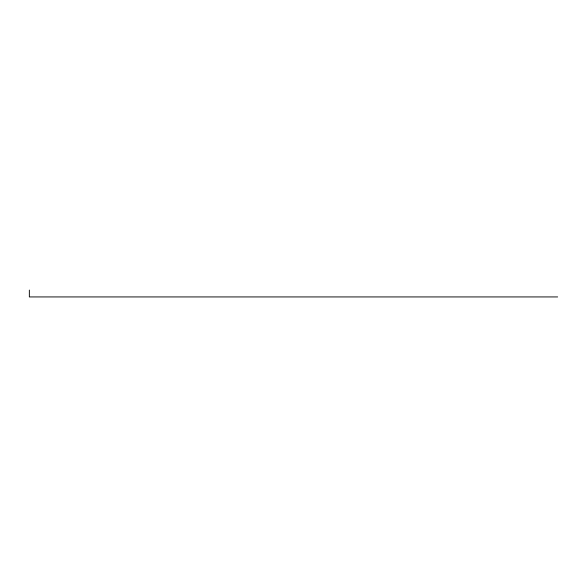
<?xml version="1.0" encoding="UTF-8"?>
<svg xmlns="http://www.w3.org/2000/svg" width="587" height="587" viewBox="0 0 587 587"><rect width="100%" height="100%" fill="white"/><g stroke="black" fill="none" stroke-linecap="round" stroke-linejoin="round"><path stroke-width="0.88" d="M557.65 296.934L29.35 296.934L29.35 290.066"/></g></svg>
